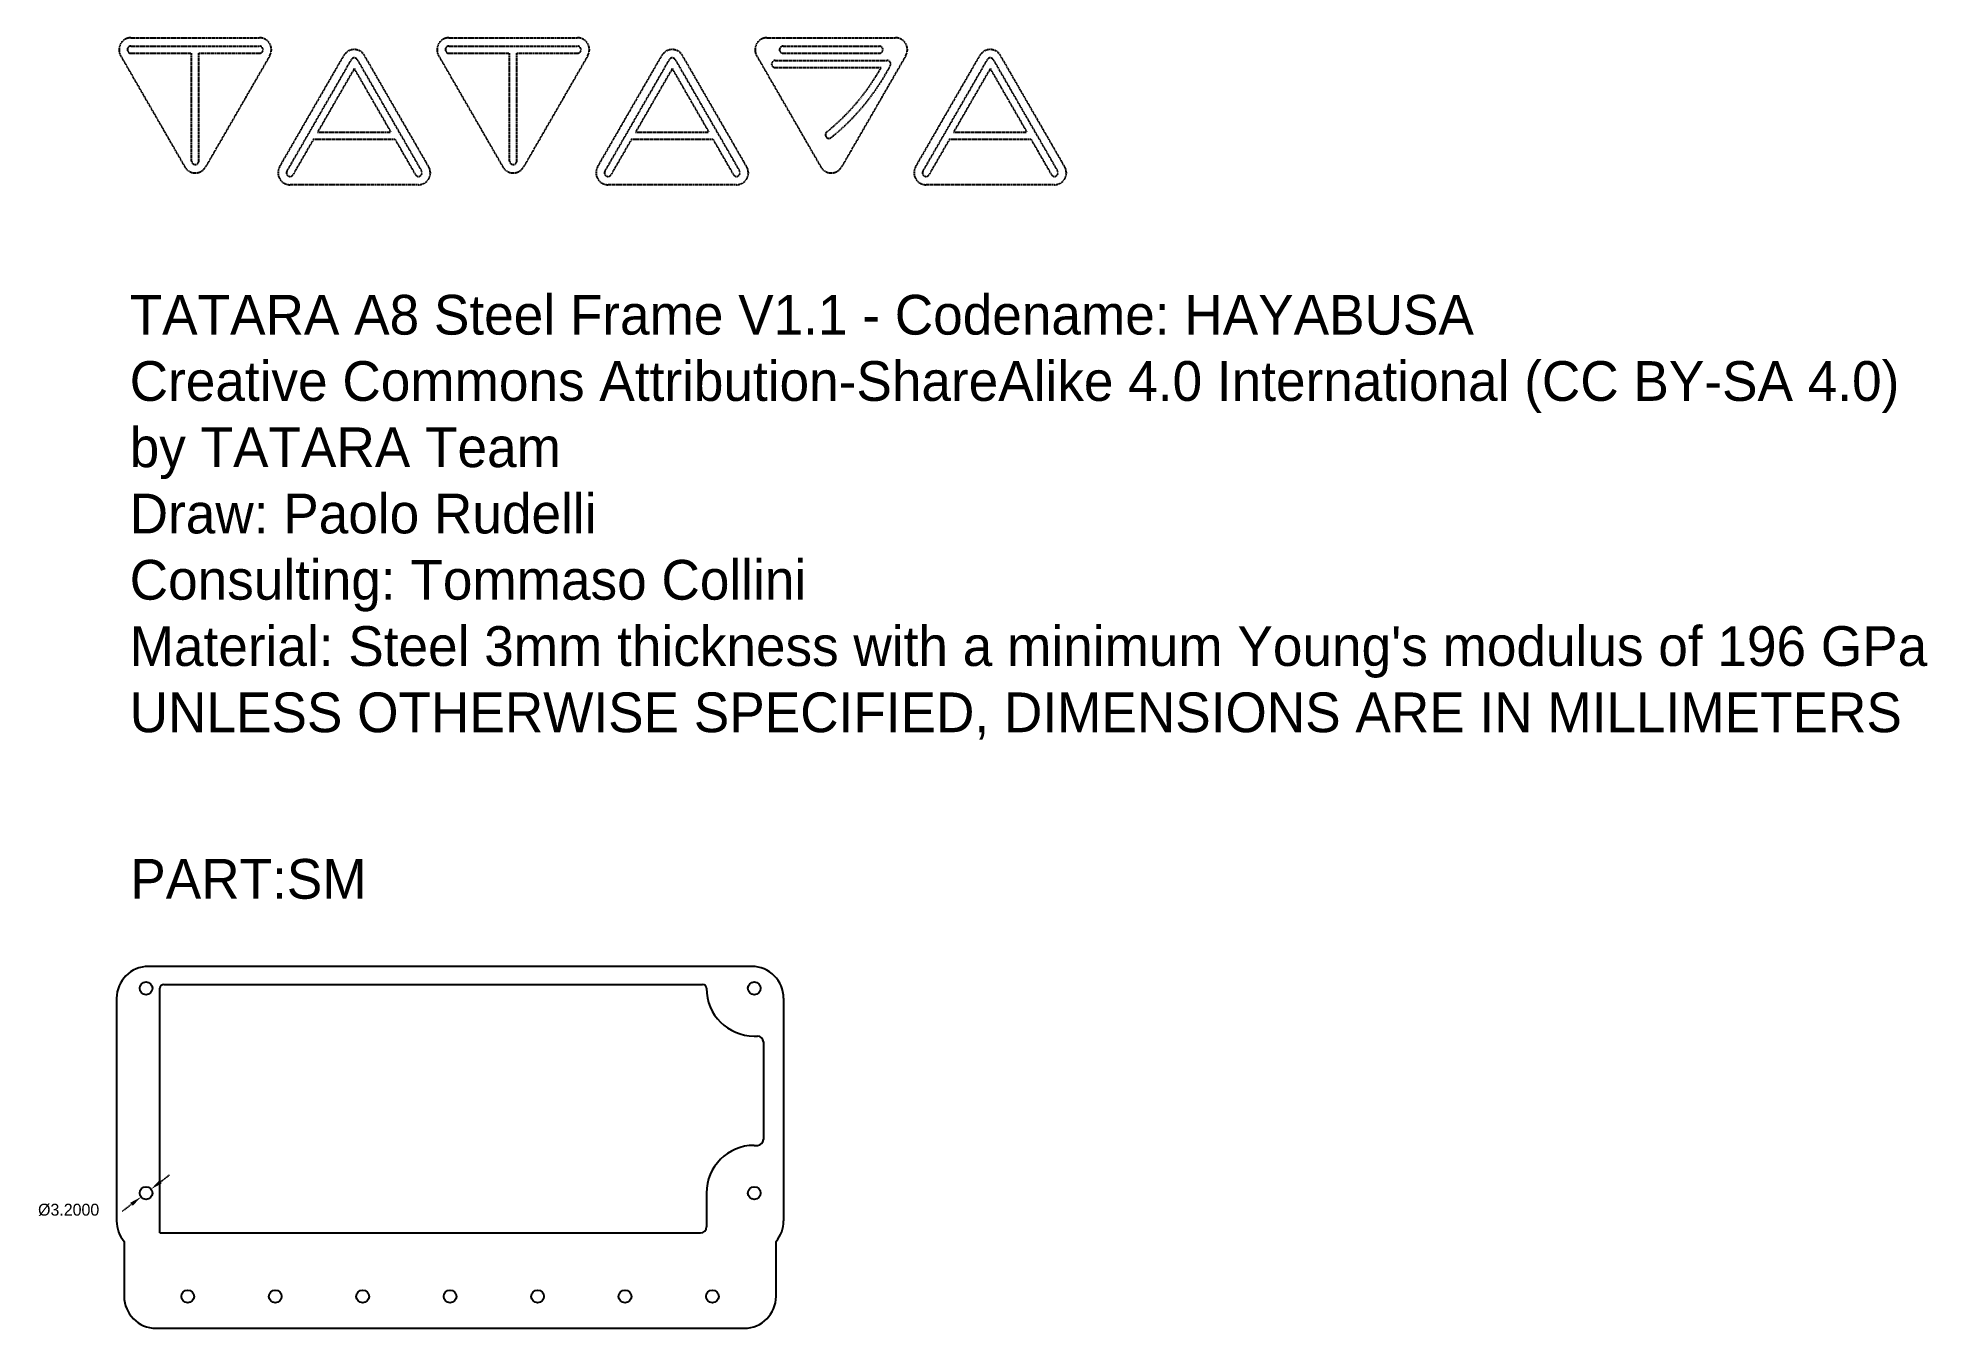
# Model space of a CAD drawing. Header units: inches. Extents: x -19 to 456, y 1 to 326.
import ezdxf

# ---------------------------------------------------------------- set-up
doc = ezdxf.new("R2010")
doc.units = ezdxf.units.IN
doc.header["$MEASUREMENT"] = 0
doc.linetypes.add('HIDDEN', pattern=[0.15, 0.1, -0.05])
doc.layers.get('Defpoints').update_dxf_attribs({"linetype": 'CONTINUOUS'})
for name, color, linetype in [('NOTE', 3, 'CONTINUOUS'), ('QUOTE', 6, 'HIDDEN'), ('TATARA LOGO', 2, 'HIDDEN'), ('VISIBLE', 7, 'CONTINUOUS')]:
    doc.layers.add(name, color=color, linetype=linetype)
doc.dimstyles.get("Standard").update_dxf_attribs({"dimtxt": 0.18, "dimasz": 0.18, "dimexe": 0.18, "dimexo": 0.0625, "dimgap": 0.09, "dimtad": 0, "dimtih": 1, "dimtoh": 1, "dimdec": 4, "dimzin": 0, "dimdsep": 46, "dimtxsty": 'Standard', "dimcen": 0.09, "dimadec": 0, "dimazin": 0, "dimtfac": 1, "dimtdec": 4, "dimtofl": 0, "dimtmove": 0, "dimatfit": 3, "dimfxl": 1, "dimtolj": 1, "dimtzin": 0, "dimarcsym": 0})

# ---------------------------------------------------------------- blocks, each defined once
blk = doc.blocks.new('*D3')
at = {"layer": 'Defpoints', "color": 0}
for p in [(6.84, 34.33), (9.37, 36.29)]:
    blk.add_point(p, dxfattribs=at)
at = {"layer": 'QUOTE', "color": 0, "lineweight": -2}
for p, q in [((11.74, 38.13), (14.12, 39.96)), ((4.47, 32.5), (2.1, 30.66))]:
    blk.add_line(p, q, dxfattribs=at)
at = {"layer": 'QUOTE', "color": 0}
for points in [[(11.44, 38.52), (12.05, 37.73), (9.37, 36.29)], [(4.77, 32.1), (4.16, 32.89), (6.84, 34.33)]]:
    blk.add_solid(points, dxfattribs=at)
at = {"layer": 'QUOTE', "color": 0, "insert": (-11.36, 31.07), "char_height": 3, "attachment_point": 5}
blk.add_mtext('\\A1;%%c3.2000', dxfattribs=at)

msp = doc.modelspace()

# ---------------------------------------------------------------- linework, layer by layer
at = {"layer": 'TATARA LOGO'}
for p, q in [((4.30918, 325.92915), (36.64079, 325.92915)), ((4.30918, 323.82915), (36.64079, 323.82915)), ((84.30918, 325.92915), (116.64079, 325.92915)), ((84.30918, 323.82915), (116.64079, 323.82915)), ((164.30918, 325.92915), (196.64079, 325.92915)), ((168.36518, 323.82915), (192.58479, 323.82915)), ((1.7111, 321.42915), (17.87691, 293.42915)), ((4.30918, 322.02915), (19.57498, 322.02915)), ((19.57498, 294.92915), (19.57498, 322.02915)), ((21.37498, 322.02915), (36.64079, 322.02915)), ((21.37498, 294.92915), (21.37498, 322.02915)), ((39.23887, 321.42915), (23.07306, 293.42915)), ((41.7111, 293.46249), (57.87691, 321.46249)), ((59.69556, 320.41249), (43.52975, 292.41249)), ((61.25441, 320.41249), (77.42021, 292.41249)), ((79.23887, 293.46249), (63.07306, 321.46249)), ((81.7111, 321.42915), (97.87691, 293.42915)), ((84.30918, 322.02915), (99.57498, 322.02915)), ((99.57498, 294.92915), (99.57498, 322.02915)), ((101.37498, 294.92915), (101.37498, 322.02915)), ((101.37498, 322.02915), (116.64079, 322.02915)), ((119.23887, 321.42915), (103.07306, 293.42915)), ((121.7111, 293.46249), (137.87691, 321.46249)), ((139.69556, 320.41249), (123.52975, 292.41249)), ((141.25441, 320.41249), (157.42021, 292.41249)), ((159.23887, 293.46249), (143.07306, 321.46249)), ((161.7111, 321.42915), (177.87691, 293.42915)), ((166.38764, 320.22915), (194.56233, 320.22915)), ((168.36518, 322.02915), (192.58479, 322.02915)), ((199.23887, 321.42915), (183.07306, 293.42915)), ((201.7111, 293.46249), (217.87691, 321.46249)), ((219.69556, 320.41249), (203.52975, 292.41249)), ((221.25441, 320.41249), (237.42021, 292.41249)), ((239.23887, 293.46249), (223.07306, 321.46249)), ((60.47498, 318.16249), (51.25662, 302.19582)), ((60.47498, 318.16249), (69.69334, 302.19582)), ((140.47498, 318.16249), (131.25662, 302.19582)), ((140.47498, 318.16249), (149.69334, 302.19582)), ((166.38764, 318.42915), (193.04659, 318.42915)), ((220.47498, 318.16249), (211.25662, 302.19582)), ((220.47498, 318.16249), (229.69334, 302.19582)), ((50.21739, 300.39582), (45.08859, 291.51247)), ((50.21739, 300.39582), (70.73257, 300.39582)), ((51.25662, 302.19582), (69.69334, 302.19582)), ((70.73257, 300.39582), (75.86137, 291.51249)), ((130.21739, 300.39582), (125.08859, 291.51247)), ((130.21739, 300.39582), (150.73257, 300.39582)), ((131.25662, 302.19582), (149.69334, 302.19582)), ((150.73257, 300.39582), (155.86137, 291.51249)), ((210.21739, 300.39582), (205.08859, 291.51247)), ((210.21739, 300.39582), (230.73257, 300.39582)), ((211.25662, 302.19582), (229.69334, 302.19582)), ((230.73257, 300.39582), (235.86137, 291.51249)), ((76.64079, 288.96249), (44.30918, 288.96249)), ((156.64079, 288.96249), (124.30918, 288.96249)), ((236.64079, 288.96249), (204.30918, 288.96249))]:
    msp.add_line(p, q, dxfattribs=at)
for centre, radius, start, end in [((4.30918, 322.92915), 3, 90, 210), ((4.30918, 322.92915), 0.9, 90, 270), ((36.64079, 322.92915), 3, 330, 90), ((36.64079, 322.92915), 0.9, 270, 90), ((84.30918, 322.92915), 3, 90, 210), ((84.30918, 322.92915), 0.9, 90, 270), ((116.64079, 322.92915), 3, 330, 90), ((116.64079, 322.92915), 0.9, 270, 90), ((116.64079, 322.92915), 0.9, 270, 90), ((164.30918, 322.92915), 3, 90, 210), ((168.36518, 322.92915), 0.9, 90, 270), ((192.58479, 322.92915), 0.9, 270, 90), ((196.64079, 322.92915), 3, 330, 90), ((60.47498, 319.96249), 3, 30, 150), ((60.47498, 319.96249), 0.9, 30, 149.9999972), ((140.47498, 319.96249), 3, 30, 150), ((140.47498, 319.96249), 0.9, 30, 149.9999972), ((166.38764, 319.32915), 0.9, 90, 270), ((144.07078, 345.96268), 57.98474, 308.8897527, 332.1550619), ((194.56233, 319.32915), 0.9, 329.9999988, 90), ((220.47498, 319.96249), 3, 30, 150), ((220.47498, 319.96249), 0.9, 30, 149.9999972), ((144.07078, 345.96268), 56.18474, 308.8897527, 330.6559013), ((179.90994, 301.53046), 0.9, 128.8897527, 308.8897527), ((20.47498, 294.92915), 0.9, 180, 0), ((100.47498, 294.92915), 0.9, 180, 0), ((20.47498, 294.92915), 3, 210, 330), ((44.30918, 291.96249), 3, 150, 270), ((44.30918, 291.96249), 0.9, 149.9999972, 329.9991008), ((76.64079, 291.96249), 0.9, 210, 30), ((76.64079, 291.96249), 3, 270, 30), ((100.47498, 294.92915), 3, 210, 330), ((124.30918, 291.96249), 3, 150, 270), ((124.30918, 291.96249), 0.9, 149.9999972, 329.9991008), ((156.64079, 291.96249), 0.9, 210, 30), ((156.64079, 291.96249), 3, 270, 30), ((180.47498, 294.92915), 3, 210, 330), ((204.30918, 291.96249), 3, 150, 270), ((204.30918, 291.96249), 0.9, 149.9999972, 329.9991008), ((236.64079, 291.96249), 0.9, 210, 30), ((236.64079, 291.96249), 3, 270, 30)]:
    msp.add_arc(centre, radius, start, end, dxfattribs=at)
at = {"layer": 'VISIBLE'}
for p, q in [((160.50598, 92.31144), (8.70598, 92.31144)), ((11.60598, 25.31144), (11.60598, 86.81144)), ((12.60598, 87.81144), (148.10598, 87.81144)), ((0.70598, 84.31144), (0.70598, 28.31144)), ((168.50598, 84.31144), (168.50598, 28.31144)), ((161.10598, 74.81144), (161.90598, 74.81144)), ((163.40598, 73.31144), (163.40598, 48.81144)), ((161.10598, 47.31144), (161.90598, 47.31144)), ((149.10598, 35.31144), (149.10598, 26.81144)), ((11.60598, 25.31144), (147.60598, 25.31144)), ((2.60598, 23.13554), (2.60598, 9.31144)), ((166.60598, 9.31144), (166.60598, 23.13554)), ((10.60598, 1.31144), (158.60598, 1.31144))]:
    msp.add_line(p, q, dxfattribs=at)
for centre in [(8.10598, 86.81144), (161.10598, 86.81144), (8.10598, 35.31144), (161.10598, 35.31144), (18.60598, 9.31144), (40.60598, 9.31144), (62.60598, 9.31144), (84.60598, 9.31144), (106.60598, 9.31144), (128.60598, 9.31144), (150.60598, 9.31144)]:
    msp.add_circle(centre, 1.6, dxfattribs=at)
for centre, radius, start, end in [((8.70598, 84.31144), 8, 90, 180), ((160.50598, 84.31144), 8, 0, 90), ((12.60598, 86.81144), 1, 90, 180), ((148.10598, 86.81144), 1, 0, 90), ((161.10598, 86.81144), 12, 180, 270), ((161.90598, 73.31144), 1.5, 0, 90), ((161.90598, 48.81144), 1.5, 270, 0), ((161.10598, 35.31144), 12, 90, 180), ((8.70598, 28.31144), 8, 180, 220.3149107), ((147.60598, 26.81144), 1.5, 270, 0), ((160.50598, 28.31144), 8, 319.6850893, 0), ((10.60598, 9.31144), 8, 180, 270), ((158.60598, 9.31144), 8, 270, 0)]:
    msp.add_arc(centre, radius, start, end, dxfattribs=at)

# ---------------------------------------------------------------- texts
at = {"layer": 'NOTE', "char_height": 10, "width": 1231.3748319, "attachment_point": 1}
for s, insert in [("{\\pxsm1;TATARA A8 Steel Frame V1.1 - Codename: HAYABUSA\\PCreative Commons Attribution-ShareAlike 4.0 International (CC BY-SA 4.0)\\Pby TATARA Team\\PDraw: Paolo Rudelli\\PConsulting: Tommaso Collini\\P\\pql;Material: Steel 3mm thickness with a minimum Young's modulus of 196 GPa\\P\\pq*;UNLESS OTHERWISE SPECIFIED, DIMENSIONS ARE IN MILLIMETERS}", (3.99682, 261.2606)), ('{\\pxsm1;PART:SM}', (4.1468, 119.35344))]:
    msp.add_mtext(s, dxfattribs=dict(at, insert=insert))

# ---------------------------------------------------------------- dimensions: what is measured, and where the dimension line sits
at = {"layer": 'QUOTE'}
dim = msp.add_diameter_dim_2p(p1=(9.37117, 36.29087), p2=(6.84078, 34.33202), dimstyle='Standard', override={"dimtxt": 3, "dimasz": 3, "dimtmove": 2}, dxfattribs=at)
dim.commit()
dim.dimension.update_dxf_attribs({"geometry": '*D3', "text_midpoint": (-11.3586, 31.06904), "dimtype": 163})

doc.saveas('drawing.dxf')
